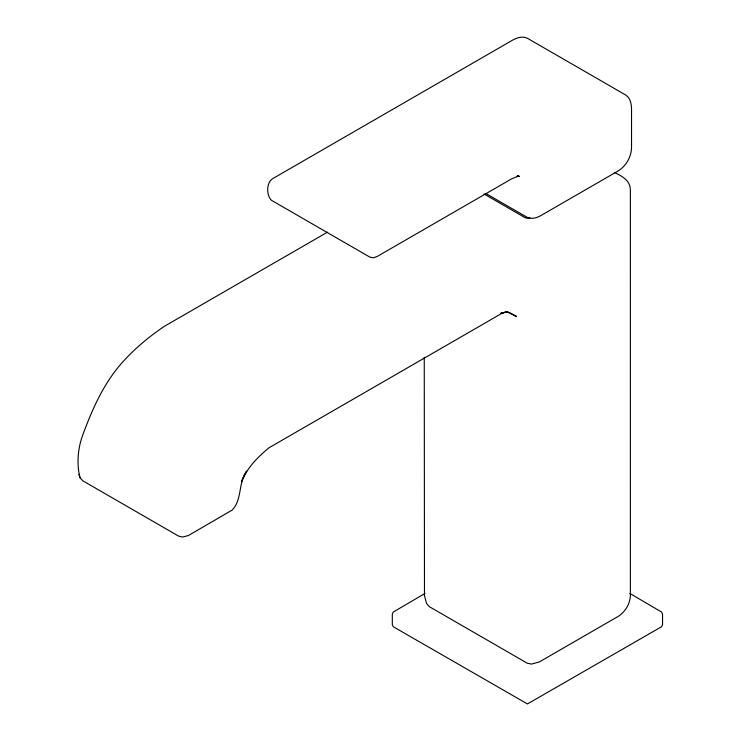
<?xml version="1.0" encoding="UTF-8"?>
<svg xmlns="http://www.w3.org/2000/svg" width="741" height="741" viewBox="0 0 741 741"><rect width="100%" height="100%" fill="white"/><g stroke="black" fill="none" stroke-linecap="round" stroke-linejoin="round"><path stroke-width="1.11" d="M327.448 232.183L164.326 326.346C150.006 336.071 136.464 347.131 124.673 359.839C104.629 381.235 92.801 407.819 82.76 434.967C77.805 448.49 76.508 463.801 79.991 477.75L82.918 480.863L178.516 536.067L182.684 537.03L188.362 535.539L232.22 510.04C242.344 499.545 238.12 482.706 246.623 471.1L241.483 481.78C246.948 468.006 257.785 457.012 269.057 447.749L501.963 313.295L506.436 311.887L500.721 313.313L505.77 312.211L509.669 312.582L506.436 311.628L516.458 316.453L510.447 312.989M424.945 593.476L393.23 612.066L392.313 614.261L392.313 624.515L393.23 626.71L527.435 703.95L661.63 626.71L662.556 624.515L662.556 614.261L661.63 612.066L629.924 593.476M529.843 217.641L527.435 218.289L525.017 217.641L483.975 193.947M519.598 176.534L517.505 175.858L519.284 176.377L516.672 176.515L518.33 176.126L511.475 178.942L377.113 256.516L373.297 257.803L369.796 257.071L271.549 200.357C266.26 195.568 266.139 182.351 272.92 178.516L512.161 40.394C516.718 37.791 522.424 35.772 527.462 38.3L625.7 95.024C630.415 98.118 631.517 104.064 631.536 109.325L631.536 145.681C631.971 156.499 625.932 166.957 616.345 171.995L541.18 215.39C536.956 217.817 531.677 219.614 527.027 217.261L485.92 193.531M614.335 172.431C621.819 175.988 630.313 180.424 630.369 189.835L630.387 595.801C629.896 603.971 625.46 611.455 618.744 616.077L539.272 661.972L531.473 664.075L527.314 663.241L429.363 606.684L426.557 603.507L424.482 595.699L424.26 357.264M79.991 477.75L79.12 474.231L79.546 475.972"/></g></svg>
